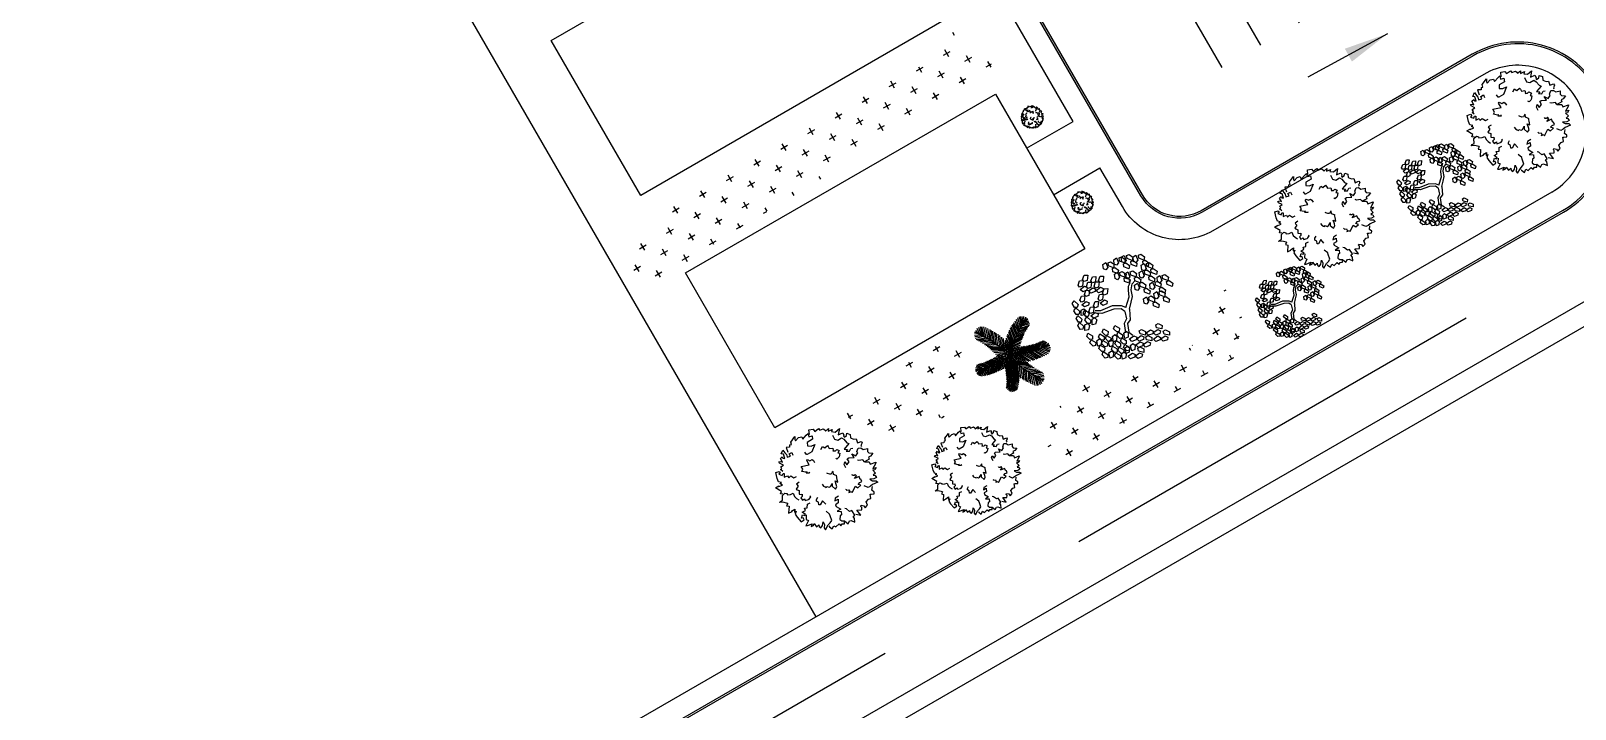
# Model space of a CAD drawing. Header units: metres. Extents: x 99558 to 100446, y 49739 to 50255.
# Drawn here: x 99956.1 to 100042.4, y 49994.8 to 50032.8 of the extents above; entities that cross this region are included whole.
import ezdxf

# ---------------------------------------------------------------- set-up
doc = ezdxf.new("R2010")
doc.units = ezdxf.units.M
doc.header["$MEASUREMENT"] = 0
doc.linetypes.add('DASHED2', pattern=[0.375, 0.25, -0.125])
for name, color, linetype in [('BuildingOutline', 200, 'Continuous'), ('Grass', 252, 'Continuous'), ('ParkingSpace', 9, 'Continuous'), ('RoadMarkings', 252, 'Continuous'), ('SiteBoundary', 10, 'Continuous'), ('Vegetations', 74, 'Continuous'), ('Walkway', 104, 'Continuous')]:
    doc.layers.add(name, color=color, linetype=linetype)
doc.styles.get("Standard").update_dxf_attribs({"font": 'arial.ttf'})
doc.dimstyles.new('BuildingStyle', dxfattribs={"dimtxt": 2.5, "dimasz": 2.5, "dimexe": 2.5, "dimexo": 0.0625, "dimgap": 2.5, "dimtad": 0, "dimtih": 1, "dimtoh": 1, "dimdec": 0, "dimzin": 0, "dimdsep": 46, "dimtxsty": 'Standard', "dimcen": 0.09, "dimadec": 0, "dimazin": 0, "dimtfac": 1, "dimtdec": 0, "dimtofl": 0, "dimtmove": 2, "dimatfit": 3, "dimfxl": 1, "dimtolj": 1, "dimtzin": 0, "dimarcsym": 0})
pattern_1 = [(30, (100000, 50000), (0.320272, 1.195272), [0.4375, -1.3125]), (120, (100000.2988, 49999.9199), (-1.195272, 0.320272), [0.4375, -1.3125])]

# ---------------------------------------------------------------- blocks, each defined once
blk = doc.blocks.new('ParkingSpaces')
at = {"layer": 'ParkingSpace'}
for points in [[(-17.5, 0), (-17.5, 5)], [(-15, 0), (-15, 5)], [(-12.5, 0), (-12.5, 5)], [(-10, 0), (-10, 5)], [(-7.5, 0), (-7.5, 5)], [(-5, 0), (-5, 5)], [(-2.5, 0), (-2.5, 5)], [(-2.5, 0), (-2.5, 5)], [(0, 0), (0, 5)], [(0, 0), (-17.5, 0)], [(0, 0), (-17.5, 0)], [(0, 0), (0, -5)], [(-17.5, 0), (-17.5, -5)], [(-15, 0), (-15, -5)], [(-12.5, 0), (-12.5, -5)], [(-10, 0), (-10, -5)], [(-7.5, 0), (-7.5, -5)], [(-5, 0), (-5, -5)], [(-2.5, 0), (-2.5, -5)], [(-2.5, 0), (-2.5, -5)]]:
    blk.add_lwpolyline(points, dxfattribs=at)
blk = doc.blocks.new('L', base_point=(1.368, 0.591))
for p, q in [((1.275, 0.567), (1.306, 0.592)), ((1.288, 0.517), (1.275, 0.567)), ((1.281, 0.65), (1.312, 0.675)), ((1.294, 0.6), (1.281, 0.65)), ((1.322, 0.591), (1.294, 0.6)), ((1.306, 0.592), (1.336, 0.538)), ((1.312, 0.675), (1.342, 0.621)), ((1.336, 0.538), (1.317, 0.508)), ((1.342, 0.621), (1.322, 0.591)), ((1.337, 0.489), (1.356, 0.548)), ((1.356, 0.548), (1.391, 0.554)), ((1.391, 0.554), (1.404, 0.527)), ((1.317, 0.508), (1.288, 0.517)), ((1.376, 0.484), (1.337, 0.489)), ((1.404, 0.527), (1.376, 0.484))]:
    blk.add_line(p, q)
blk = doc.blocks.new('TREE-11')
at = {"layer": 'Vegetations'}
for p, q in [((15.2, 14.4), (18.6, 22.5)), ((18.6, 22.5), (21.7, 27.4)), ((19.3, 12.6), (22.4, 21.4)), ((21.7, 27.4), (25.2, 29.6)), ((22.4, 21.4), (27.6, 27.7)), ((25.2, 29.6), (26.6, 33.6)), ((27.6, 27.7), (33.5, 29.6)), ((-28.6, 13.3), (-35.2, 17.7)), ((-28.6, 17.4), (-34.8, 21.1)), ((-11.4, 15.2), (-28.6, 17.4)), ((-11.7, 10.3), (-28.6, 13.3)), ((-2.4, 5.5), (-11.7, 10.3)), ((0, 8.9), (-11.4, 15.2)), ((0, 0), (-3.1, -10.3)), ((0, 0), (-2.4, 5.5)), ((3.8, 4.1), (0, 8.9)), ((3.8, 4.1), (15.2, 14.4)), ((7.2, -0.7), (13.8, 6.7)), ((13.8, 6.7), (19.3, 12.6)), ((-9, -14), (-13.8, -25.9)), ((-5.2, -16.3), (-9.7, -27.7)), ((-3.1, -10.3), (-9, -14)), ((0.7, -13.7), (-5.2, -16.3)), ((7.2, -0.7), (0.7, -13.7)), ((-9.7, -27.7), (-6.9, -33.6))]:
    blk.add_line(p, q, dxfattribs=at)
for p, xscale, yscale, zscale, rotation in [((-25.5, 58.4), 120, 120, 120, 295.0165150851705), ((-16.6, 51), 120, 120, 120, 295.0165150851705), ((9.3, 58.4), 119.9999999999999, 119.9999999999999, 119.9999999999999, 190.1248425347957), ((25.5, 56.6), 119.9999999999999, 119.9999999999999, 119.9999999999999, 190.1248425347957), ((36.2, 54.3), 119.9999999999999, 119.9999999999999, 119.9999999999999, 190.1248425347957), ((-48.6, 36.2), 119.9999999999998, 119.9999999999998, 119.9999999999998, 347.8021081598379), ((-33.8, 39.2), 120, 120, 120, 295.0165150851705), ((-11, 28.5), 120, 120, 120, 295.0165150851705), ((-7.2, 46.2), 120, 120, 120, 295.0165150851705), ((16.6, 38.8), 119.9999999999999, 119.9999999999999, 119.9999999999999, 190.1248425347957), ((29.3, 32.2), 119.9999999999999, 119.9999999999999, 119.9999999999999, 190.1248425347957), ((50.4, 46.6), 119.9999999999999, 119.9999999999999, 119.9999999999999, 190.1248425347957), ((54.5, 31), 119.9999999999999, 119.9999999999999, 119.9999999999999, 190.1248425347957), ((-54.2, 15.9), 119.9999999999998, 119.9999999999998, 119.9999999999998, 347.8021081598379), ((-41.7, 17.7), 119.9999999999998, 119.9999999999998, 119.9999999999998, 347.8021081598379), ((-30.7, 19.6), 120, 120, 120, 295.0165150851705), ((32.8, 12.2), 119.9999999999999, 119.9999999999999, 119.9999999999999, 190.1248425347957), ((46.9, 23.7), 119.9999999999999, 119.9999999999999, 119.9999999999999, 190.1248425347957), ((34.1, -10.3), 119.9999999999999, 119.9999999999999, 119.9999999999999, 190.1248425347957), ((50, -11.1), 119.9999999999999, 119.9999999999999, 119.9999999999999, 190.1248425347957), ((51.7, 3), 119.9999999999999, 119.9999999999999, 119.9999999999999, 190.1248425347957), ((64.9, 5.9), 119.9999999999999, 119.9999999999999, 119.9999999999999, 190.1248425347957), ((-1.4, -34), 119.9999999999998, 119.9999999999998, 119.9999999999998, 66.16076666471409), ((2.1, -45.5), 119.9999999999998, 119.9999999999998, 119.9999999999998, 66.16076666471409), ((22.4, -38.1), 119.9999999999998, 119.9999999999998, 119.9999999999998, 66.16076666471409), ((-15.2, -53.6), 119.9999999999998, 119.9999999999998, 119.9999999999998, 66.16076666471409), ((26.9, -50.6), 119.9999999999998, 119.9999999999998, 119.9999999999998, 66.16076666471409)]:
    blk.add_blockref('L', p, dxfattribs=dict(at, xscale=xscale, yscale=yscale, zscale=zscale, rotation=rotation))
at = {"layer": 'Vegetations', "xscale": 120, "yscale": 120, "zscale": 120}
for p in [(-52.1, -10.7), (-38.6, -19.6), (-30.7, -16.3), (-14.8, -20), (-45.9, -33.3), (-31.7, -43.2), (-23.8, -38.8), (-15.2, -39.5)]:
    blk.add_blockref('L', p, dxfattribs=at)
blk = doc.blocks.new('TREE-23')
for p, q in [((-18.7, 45), (-31.3, 48.8)), ((-16.6, 41.5), (-30.9, 46.6)), ((-20.1, 47.2), (-30.4, 51.1)), ((-21.6, 49.6), (-29.7, 53.4)), ((-23.8, 52.7), (-28, 56.1)), ((-24.1, 53), (-24.8, 58.7)), ((-22.5, 50.9), (-21.4, 59.9)), ((-20.9, 48.6), (-18.9, 60.1)), ((-19.7, 46.7), (-16.1, 59.6)), ((-18.2, 44.3), (-14.5, 59)), ((-16.9, 42.1), (-11.9, 57.4)), ((-15.3, 39.2), (-9.9, 54.9)), ((-14, 36.6), (-8, 52.4)), ((-13.3, 35.3), (-6, 49.5)), ((-11.7, 32.1), (-4.6, 47.3)), ((-10.5, 29.3), (-3.5, 45.4)), ((-15.5, 39.5), (-29.7, 44.7)), ((-13.8, 36.4), (-28.6, 42.8)), ((-12.6, 34), (-27.3, 40.5)), ((-11.2, 31), (-25.7, 37.5)), ((-10.1, 28.3), (-24.1, 34.2)), ((-9.1, 26), (-23.1, 31.9)), ((-7.8, 22.5), (-22.3, 30.1)), ((-6.8, 19.8), (-21.3, 27.6)), ((-6.1, 17.7), (-20.5, 25.4)), ((-5.3, 15.2), (-19.9, 23.5)), ((-9.4, 26.6), (-2, 42.9)), ((-8, 23), (-0.9, 40.7)), ((-6.8, 19.8), (0.6, 37.7)), ((-5.8, 16.6), (1.8, 35)), ((-5, 14), (3.3, 31.2)), ((-4.3, 11.4), (4.4, 28.3)), ((-3.7, 9.2), (5.6, 24.6)), ((5.8, 8.4), (5.8, 24.7)), ((7.9, 10.5), (8.1, 26.8)), ((9.4, 11.9), (10.8, 29.2)), ((11.2, 13.6), (12.9, 30.9)), ((13, 15.2), (15.9, 33.1)), ((15.4, 17.3), (18.1, 34.6)), ((17.8, 19.2), (20.7, 36.2)), ((20.6, 21.3), (22.6, 37.4)), ((22.8, 22.9), (25, 38.7)), ((24.1, 23.8), (38.4, 22)), ((25, 24.4), (26.8, 39.6)), ((26.6, 25.4), (41.1, 23.6)), ((27.8, 26.2), (28.9, 40.6)), ((28.7, 26.7), (43.2, 24.7)), ((28.9, 26.9), (31.8, 41.9)), ((31.2, 28.2), (34.4, 43)), ((31.4, 28.4), (45, 25.7)), ((33.2, 29.4), (46.8, 26.5)), ((33.8, 29.7), (37.2, 44)), ((35.8, 30.8), (39.9, 44)), ((36.6, 31.1), (48.2, 28.1)), ((38.2, 31.9), (41.5, 43.7)), ((38.7, 32.2), (48.5, 30.2)), ((40, 32.8), (43.9, 42.7)), ((41, 33.3), (49.1, 32.4)), ((42.4, 33.9), (45.7, 41.4)), ((44.2, 34.7), (49, 35.3)), ((44.5, 34.7), (47.8, 38.9)), ((-48.1, 6.6), (-54.9, 3.6)), ((-50.1, 7.3), (-54.8, 6.5)), ((-45.9, 5.9), (-54.5, 1.6)), ((-44.1, 5.3), (-53.5, -0.5)), ((-49.8, 7.2), (-53.4, 9.7)), ((-41.9, 4.7), (-52.6, -1.6)), ((-46.9, 6.2), (-51.7, 11.6)), ((-39.8, 4.2), (-50.7, -3.3)), ((-44.6, 5.5), (-50, 12.7)), ((-42.6, 4.9), (-48.5, 14)), ((-37.3, 3.6), (-48.3, -4.3)), ((-39.3, 4.1), (-46.6, 14.1)), ((-34.9, 3.1), (-45.9, -5.2)), ((-37.5, 3.7), (-44.9, 13.7)), ((-33.7, 2.9), (-43.2, -6.1)), ((-34.7, 3.1), (-43.1, 13.2)), ((-30.8, 2.4), (-41.1, -6.7)), ((-32.5, 2.7), (-41, 12.7)), ((-28.4, 2.1), (-39.4, -7.1)), ((-29.9, 2.3), (-38.3, 12.1)), ((-26, 1.8), (-37.1, -7.7)), ((-27.5, 2), (-35.4, 11.6)), ((-22.9, 1.6), (-35.1, -8.1)), ((-25.4, 1.8), (-33.3, 11.4)), ((-20.1, 1.4), (-32.4, -8.5)), ((-22.4, 1.5), (-31.7, 11.2)), ((-17.3, 1.3), (-30, -8.8)), ((-20.1, 1.4), (-29.6, 11)), ((-18.3, 1.4), (-27.6, 10.9)), ((-15.1, 1.3), (-26.6, -9.2)), ((-16.1, 1.3), (-25.9, 10.8)), ((-12.8, 1.4), (-24.2, -9.3)), ((-14.1, 1.3), (-23.1, 10.8)), ((-11.9, 1.4), (-20.9, 10.8)), ((-11, 1.4), (-20.9, -9.4)), ((-4.7, 12.9), (-18.8, 20.2)), ((-4, 10.3), (-18.1, 17.6)), ((-9.9, 1.5), (-18.1, 10.9)), ((-8.3, 1.6), (-18.1, -9.4)), ((-3.4, 7.9), (-17.3, 14.3)), ((-2.9, 5.6), (-16.7, 11.4)), ((-2.3, 2.6), (-16.2, 8.7)), ((-8, 1.6), (-15.7, 11.1)), ((-1.7, -0.6), (-15.6, 4.5)), ((-6.2, 1.7), (-14.7, -9.2)), ((-5.5, 1.8), (-13.5, 11.3)), ((-4.3, 1.9), (-11.8, -8.9)), ((-1.1, 5.6), (-11.2, -5)), ((-0.6, 2.9), (-10.5, -9.8)), ((-2.9, 2.1), (-10.1, 11.8)), ((-0.1, 0.6), (-9.8, -13.3)), ((-2.1, 2.2), (-7.9, -8.3)), ((-3, 6), (6.5, 21.3)), ((-3, 0.7), (4.5, -7.8)), ((-2.4, 3.5), (7.4, 17.2)), ((-2, 1.1), (8.1, 13.7)), ((1.1, 3.2), (-1.9, 16.2)), ((-1.5, -1.6), (8.8, 8.9)), ((-0.9, 4.6), (13, -0.3)), ((-0.3, 1.4), (13.7, -4.5)), ((2.7, 5), (1, 19.6)), ((1.3, 2.4), (3.2, -10.8)), ((1.7, 3.9), (14.9, 1.2)), ((2.1, 2), (13.4, 9.2)), ((4.2, 6.7), (3.1, 22)), ((3.5, 1.3), (7.1, -13)), ((3.7, 6.1), (17.4, 4.2)), ((4.7, 0.6), (16.8, 7.4)), ((5.4, 0.3), (10, -14.4)), ((5.6, 8.1), (19, 6)), ((7.1, 9.7), (20.9, 8)), ((7.2, -0.6), (19, 6.3)), ((8.7, 11.2), (23.1, 10.2)), ((9.2, -1.5), (21.4, 5.1)), ((10.4, 12.9), (24.8, 11.8)), ((11.2, -2.4), (24.3, 3.9)), ((12.1, 14.4), (27.2, 13.9)), ((13.5, -3.3), (26.5, 3)), ((13.9, 16), (28.6, 15.1)), ((15.4, 17.3), (30.3, 16.4)), ((15.5, -4.1), (29.5, 1.9)), ((17.4, 18.9), (32.2, 17.8)), ((17.8, -4.9), (31.2, 1.3)), ((19.7, -5.5), (33.3, 0.7)), ((20.1, 20.9), (33.7, 18.9)), ((21.9, 22.3), (35.6, 20.2)), ((22.1, -6.3), (35.6, 0)), ((-10.8, -22), (-21.9, -25.9)), ((-10, -20.2), (-21, -24.2)), ((-8.8, -17.6), (-20.3, -22.8)), ((-8, -15.6), (-19.5, -21)), ((-7.3, -14), (-18.8, -19.3)), ((-6.6, -12.1), (-18.2, -17.8)), ((-6, -10.3), (-17.2, -15.3)), ((-5.4, -8.3), (-16.6, -13.4)), ((-4.8, -6.5), (-15.8, -10.8)), ((-4.3, -4.8), (-15.2, -8.6)), ((-3.7, -2.5), (-14.7, -6.6)), ((-3.1, 0), (-14.1, -3.4)), ((-10.2, -20.7), (-5.3, -33.6)), ((-9, -18), (-4.3, -31.9)), ((0.4, -1.9), (-8.8, -17.3)), ((-8, -15.6), (-3, -29.7)), ((1.2, -5.1), (-7.9, -20.6)), ((-7, -13.1), (-2, -27.7)), ((1.8, -7.3), (-6.7, -24.4)), ((-6.3, -11.1), (-0.6, -24.8)), ((-5.6, -9.2), (0.3, -22.6)), ((2.5, -9.9), (-5.6, -27.2)), ((-5.1, -7.5), (1.4, -19.8)), ((-4.4, -5.1), (2.2, -17.3)), ((3.3, -12.5), (-4, -31)), ((-3.9, -3.1), (3.1, -14.2)), ((-3.4, -1.3), (3.8, -11.5)), ((4.4, -15.7), (-2.8, -33.7)), ((5.6, -18.9), (-1.3, -36.7)), ((0.3, -1.5), (14.2, -7.2)), ((0.9, -3.9), (14.9, -10.1)), ((1.5, -6.2), (15.7, -13.4)), ((2.2, -8.8), (16.4, -15.9)), ((2.9, -11.2), (17.5, -19.3)), ((3.7, -13.6), (18.2, -21.2)), ((4.4, -15.7), (19, -23.4)), ((5.4, -18.4), (20, -25.8)), ((6.8, -21.9), (20.8, -27.6)), ((7.5, -0.7), (13.4, -16)), ((10.2, -1.9), (16.3, -17.1)), ((12.1, -2.7), (19.7, -18.3)), ((14.4, -3.7), (22.3, -19.1)), ((16.7, -4.5), (25.9, -20.1)), ((19.7, -5.5), (28.5, -20.7)), ((22.6, -6.5), (31.5, -21.3)), ((25.4, -7.3), (37.3, -0.4)), ((26, -7.4), (33.7, -21.7)), ((27.6, -7.9), (39.6, -1)), ((28.6, -8.1), (36.3, -22)), ((30.2, -8.5), (42.8, -1.6)), ((31.2, -8.7), (38.3, -22.3)), ((33.1, -9.1), (45.9, -2.1)), ((34.4, -9.4), (40.7, -22.4)), ((35.5, -9.6), (48.3, -2.4)), ((35.8, -9.6), (43.8, -22.6)), ((38.4, -10.1), (46.7, -22.6)), ((38.6, -10.1), (50.3, -2.7)), ((40.7, -10.4), (52.3, -2.8)), ((41.3, -10.5), (49.6, -22.6)), ((43.6, -10.7), (52.2, -21.5)), ((44.4, -10.8), (54.1, -3.8)), ((46.2, -11), (53.6, -20.7)), ((46.8, -11), (55.2, -5.6)), ((48.2, -11.1), (55.4, -19)), ((49.4, -11.2), (56.5, -7.4)), ((50.8, -11.3), (56.7, -17.1)), ((52.8, -11.4), (57.6, -10.2)), ((53.1, -11.3), (57.7, -13.9)), ((-18.2, -34.5), (-28.1, -36.9)), ((-16.4, -31.9), (-27.7, -35.2)), ((-19.3, -36.1), (-27.5, -38.7)), ((-20.7, -37.9), (-27.1, -40.5)), ((-15.5, -30.4), (-26.7, -33.8)), ((-22.5, -40.2), (-25.9, -42.7)), ((-14.1, -28), (-25.7, -32.4)), ((-13.1, -26.2), (-24.6, -30.7)), ((-22.7, -40.4), (-23.5, -44.8)), ((-11.9, -24), (-23.3, -28.4)), ((-21.4, -38.9), (-20.9, -45.9)), ((-20.1, -37.1), (-19, -46.1)), ((-19.1, -35.8), (-16.8, -45.9)), ((-17.8, -33.9), (-15.5, -45.5)), ((-16.7, -32.3), (-13.5, -44.4)), ((-15.4, -30.2), (-11.8, -42.5)), ((-14.2, -28.2), (-10.3, -40.6)), ((-13.6, -27.2), (-8.6, -38.5)), ((-12.3, -24.8), (-7.4, -36.9)), ((-11.2, -22.7), (-6.5, -35.5)), ((7.1, -22.5), (-0.1, -38.8)), ((8.2, -25.2), (1.4, -41.4)), ((9.5, -27.9), (2.5, -43.2)), ((11.1, -31.1), (4, -45.4)), ((11.8, -32.5), (6, -48.3)), ((7.8, -24.2), (21.9, -30)), ((13.2, -35.1), (7.9, -50.8)), ((9, -26.9), (23.5, -33.2)), ((14.8, -37.9), (9.9, -53.3)), ((10.4, -29.8), (25.1, -36.2)), ((11.6, -32.2), (26.4, -38.5)), ((16.1, -40), (12.5, -54.8)), ((13.3, -35.3), (27.6, -40.4)), ((17.6, -42.5), (14.2, -55.4)), ((14.4, -37.3), (28.8, -42.2)), ((16.6, -40.8), (29.3, -44.5)), ((18.9, -44.3), (16.9, -55.9)), ((18, -43), (28.4, -46.7)), ((20.5, -46.7), (19.4, -55.7)), ((19.6, -45.3), (27.7, -49)), ((21.8, -48.5), (26, -51.8)), ((22.1, -48.7), (22.8, -54.4))]:
    blk.add_line(p, q)
for centre, radius, start, end in [((-126.2, -21), 126.2, 8.5439, 38.2906), ((88.5, -71.1), 114.7, 110.1895, 139.9362), ((-15.6, 104.5), 103.2, 248.0996, 277.8463), ((-98.3, 21), 97.5, 318.5391, 348.2858), ((123.4, 26.3), 126.2, 189.1509, 218.8976), ((55.8, 103.3), 114.7, 241.292, 271.0387)]:
    blk.add_arc(centre, radius, start, end)
blk = doc.blocks.new('TREE-13')
for points in [[(-45.3, 43.3), (-46.6, 46.6), (-44.6, 46.6), (-44.6, 49.6), (-40.8, 49.6), (-43.7, 53.9), (-43.7, 55.8), (-41.2, 55.2), (-39.9, 53.5), (-39.9, 58.5), (-37, 59.1), (-37, 57.3), (-35.4, 55.8), (-34.1, 61.2), (-36.1, 63.1), (-32, 66), (-31.6, 61.8), (-31.1, 59.1), (-32, 55.8), (-27.8, 55), (-27.8, 58.1), (-24, 58.1), (-24.4, 54.5)], [(-21.6, 67.4), (-23.2, 65), (-27, 66.9), (-28.3, 60.7)], [(-21.6, 67.4), (-19.6, 66.7), (-18.7, 69.8), (-10.8, 73.3), (-12.8, 70), (-12.8, 68.1), (-7.5, 69.8), (-3.6, 68.8), (-4.1, 65.4), (2.2, 67.7), (5.1, 68.1), (4, 64.4), (8, 63.4), (6.5, 59.2), (-1.2, 59.2), (-3.2, 55.4), (0.6, 52.9), (5.6, 52.5), (-2.3, 46.3), (-9, 46.3), (-9.5, 46.7), (-9.9, 50.2)], [(6, 66.5), (8.5, 71.7), (13.2, 69.8), (13.6, 66.5), (19.5, 67.1), (19.9, 64.4), (24.4, 63.8), (25.3, 61.7), (25.3, 60.2), (30.2, 60.9), (28.2, 58.1), (33.6, 57.7), (31.6, 55.9), (35.3, 53)], [(-59.3, 18.7), (-61.8, 20.7), (-59.3, 22.6), (-63.4, 30.1), (-58.4, 30.1), (-58.9, 29.5), (-54.2, 28.9), (-56, 32), (-53.7, 32), (-56.4, 34.7), (-56, 39.1), (-53.7, 46.4), (-49.2, 45.5), (-49.2, 43), (-51.3, 42.6), (-48.3, 39.3), (-46.3, 40.9), (-45, 40.3), (-47.5, 36.1), (-43, 35.7), (-43, 32.8), (-39.6, 33.7), (-37.6, 29.7), (-33.9, 29.5)], [(-17.9, 26.4), (-17.9, 24.8), (-21.3, 26.8), (-19.7, 27.7), (-21.3, 28.1), (-25.1, 31.6), (-22.6, 33.1), (-22.6, 37), (-13, 33.9), (-13, 40), (-11.6, 40.6), (-9.6, 37.9), (-6.7, 37.9), (-5.8, 36), (-5.8, 33.1)], [(9, 43.3), (12.6, 45.6), (13.1, 44.6), (14.1, 42.6), (18.4, 43.4), (18.8, 41.7), (18.6, 39), (22.7, 37.4), (21.8, 34.6), (21, 34.2), (23.8, 32.8), (26.1, 33.5), (28, 30.7), (25.1, 29), (26.9, 27.6), (23.9, 24), (23.1, 23.6), (20.1, 23), (19.4, 24.3)], [(30.3, 51.3), (29.9, 45.7), (32.8, 42.8), (38.3, 42.8), (39.9, 39.9), (40.9, 34.5), (42.5, 32.2), (34.4, 29.2), (37.5, 26.8), (35, 25.9), (38.6, 23.6), (41.7, 25.6), (44.1, 24.7)], [(35.3, 53), (41.9, 54.3), (36.7, 48), (42.6, 47.4), (42.6, 44.5), (41.5, 43.4), (41.8, 41.9), (45, 42.4), (46.9, 44.8), (49.6, 41.4), (47.9, 37.5), (50.6, 34.1), (53.4, 33), (52.2, 27.7), (53.5, 27.5), (57.1, 27.1), (57.3, 25), (54.4, 22.9), (54.4, 21.5)], [(-34.3, 21.6), (-38.5, 21.3), (-38.4, 20.3), (-38, 18), (-42, 16.1), (-41.3, 14.5), (-39.6, 12.5), (-41.9, 8.7), (-39.6, 7), (-38.7, 7.1), (-40, 4.4), (-42.4, 3.6), (-42.3, 0.2), (-38.9, 0.5), (-39.5, -1.7), (-35, -2.8), (-34.1, -2.7), (-31.3, -1.4), (-31.6, 0.1)], [(24.5, 8.2), (24.5, 12.7), (27, 15), (27.4, 10.5), (31.5, 12.5), (31.5, 16.7), (33.7, 17.1), (39.5, 14), (39.5, 19.2), (42.5, 14.8), (46.3, 16.7), (46.3, 18.6), (49.9, 21.5), (52.8, 20.2), (54.4, 17.1), (59.7, 15.5), (57.7, 12.1), (58.2, 10), (62.4, 7.1), (58.2, 5.3), (55.2, 5.5), (54.8, 3), (48.1, 3.2), (47.6, 6.1), (42.9, 7.8), (41.6, 9.2)], [(-59.9, 5.9), (-64.3, 10.1), (-68.1, 11.8), (-66.3, 12.4), (-63.4, 12.4), (-60.5, 17.8), (-56.4, 18.7), (-54.6, 16.8), (-55.1, 15.5), (-51.3, 13.9), (-47.9, 13.5), (-48.3, 9.3), (-47.5, 6), (-45.9, 2.8)], [(-59.9, 5.9), (-62.6, 4.1), (-60.3, 2), (-65.1, -5.1), (-60.1, -5.5), (-60.5, -4.9), (-55.8, -4.7), (-57.9, -7.6), (-55.6, -7.8), (-58.6, -10.3), (-58.5, -14.7), (-57, -22.1), (-52.4, -21.7), (-52.2, -19.3), (-54.2, -18.7), (-51, -15.6), (-49.1, -17.5), (-47.7, -17), (-49.8, -12.6), (-45.3, -12.6), (-45, -9.7), (-41.7, -10.9), (-39.3, -7.1), (-35.5, -7.3)], [(-11, 5.1), (-10.9, 2.5), (-9.6, 0.4), (-8.7, -0.9), (-7.5, -0.1), (-5.6, -2.4), (-3.7, -2.3), (0, 0), (-1.7, -3.2), (0, -8.4), (3.1, -6.6), (3.9, -3.9), (4.8, 0.9), (6.9, -2.1), (7.8, 0.4), (9.7, 6), (9.4, 5.8), (6.9, 8.7), (8.6, 12.2), (7.3, 11.9), (4.9, 10.4), (3.2, 11.2), (1.3, 13.4), (0.8, 14.2)], [(48.1, 3.2), (52.2, 0.7), (53.1, 0.1), (52.7, -3.1), (59.9, -4.3), (58.5, -6), (53.1, -9.3), (56.9, -10.3), (54, -12), (51.8, -11.2), (53.1, -16), (49.3, -16.8), (51.1, -18.3), (51.1, -21.2), (47.7, -21.2), (43.2, -18.9), (45, -22.2), (48.9, -24.5), (49.8, -27), (42.8, -26.4), (39.4, -26.8), (36.1, -26.8), (33.1, -22.6)], [(-47.1, -18), (-49.5, -21.5), (-50.1, -22.5), (-48.3, -25.1), (-54.4, -29.3), (-52.4, -30.2), (-46.2, -31), (-49.2, -33.5), (-45.8, -33.8), (-44.1, -32.1), (-43.4, -37), (-39.6, -36.2), (-40.6, -38.3), (-39.4, -40.9), (-36.3, -39.5), (-33.2, -35.6), (-33.4, -39.4), (-35.9, -43), (-35.7, -45.7), (-29.7, -42.2), (-26.4, -41.2), (-23.4, -39.8), (-22.2, -33.7), (-21.7, -31.5), (-23.7, -26.2)], [(-19.7, -18.5), (-21, -12.7), (-26.2, -15.8), (-27.5, -15), (-26.2, -11.9), (-27.7, -9.4), (-26.5, -7.6), (-24, -6.1)], [(-1.1, -17.9), (-5.7, -18), (-7.9, -20.5), (-3.4, -20.8), (-5.4, -24.9), (-9.5, -25), (-9.9, -27.2), (-6.7, -33), (-11.9, -33.1), (-7.5, -35.9), (-9.3, -39.8), (-11.2, -39.8), (-14, -43.5), (-12.7, -46.4), (-9.6, -47.9), (-7.8, -53.2), (-4.5, -51.2), (-2.4, -51.6), (0.6, -55.8), (2.4, -51.5), (2.1, -48.6), (4.6, -48.1), (4.3, -41.4), (1.4, -41), (-0.4, -36.3), (-1.9, -35)], [(10.8, -14.5), (11.4, -15.6), (11.4, -16.2), (13.9, -17.2), (13.9, -18.9), (12.5, -20.1), (15.9, -20.6), (15.9, -22.4), (23.5, -17.4), (25.1, -20.8), (29.8, -19.9), (27.3, -17.2), (30.3, -16.2), (33.2, -16.6), (33.6, -13.5), (32.7, -13.3), (33.2, -9.3), (26.9, -8.7), (30.7, -7), (30.3, -4.7), (28.5, -5.4), (26.9, -4.3), (26.9, -3.1)], [(6.3, -47.6), (11.2, -52.1), (10.2, -44), (15.5, -46.6), (17, -44.2), (16.7, -42.6), (17.7, -41.6), (20.2, -43.7), (20.5, -46.8), (24.6, -45.4), (25.3, -41), (29.3, -39.6), (32.3, -40.2), (34.1, -35.1), (35.3, -35.6), (38.6, -37.2), (39.9, -35.5), (38.5, -32.2), (41.3, -28.4)], [(-29.7, -43.8), (-29.7, -44.9), (-27.9, -48.9), (-24.4, -46.4), (-22.8, -49.1), (-17.5, -47.8), (-16.6, -50.9), (-14.2, -49.6), (-11.5, -51.1), (-10.3, -49.1)]]:
    blk.add_lwpolyline(points)

msp = doc.modelspace()

# ---------------------------------------------------------------- hatches: boundary and pattern name
at = {"layer": 'Grass'}
h = msp.add_hatch(dxfattribs=at)
h.set_pattern_fill('CROSS', color=256, scale=3.5)
h.set_pattern_definition(pattern_1)
h.paths.add_polyline_path([(100007.727, 50032.745), (100005.773, 50030.745), (100001.375, 50028.774), (99996.643, 50026.004), (99993.844, 50024.35), (99992.166, 50023.382), (99991.697, 50022.618), (99991.132, 50021.496), (99989.546, 50020.959), (99989.233, 50019.793), (99990.497, 50018.59), (99992.586, 50019.569), (99994.319, 50020.835), (99997.637, 50022.902), (99999.855, 50024.183), (100003.521, 50026.83), (100006.251, 50028.406), (100009.748, 50030.425), (100009.886, 50031.566)])
h = msp.add_hatch(dxfattribs=at)
h.set_pattern_fill('CROSS', color=256, scale=3.5)
h.set_pattern_definition(pattern_1)
h.paths.add_polyline_path([(100023.899, 50016.603), (100022.8, 50018.507), (100022.251, 50016.371), (100019.64, 50013.803), (100016.295, 50013.24), (100014.552, 50013.555), (100014.353, 50012.456), (100012.407, 50010.574), (100013.215, 50009.108), (100014.133, 50008.767), (100016.496, 50010.32), (100018.944, 50011.923), (100023.35, 50014.467)])
h = msp.add_hatch(dxfattribs=at)
h.set_pattern_fill('CROSS', color=256, scale=3.5)
h.set_pattern_definition(pattern_1)
h.paths.add_polyline_path([(100008.357, 50015.094), (100007.931, 50015.833), (100005.258, 50014.29), (100003.698, 50012.593), (100002.675, 50012.003), (100001.488, 50011.431), (100002.955, 50010.27), (100004.321, 50009.808), (100005.813, 50011.162), (100007.552, 50011.105), (100007.95, 50012.32), (100008.033, 50013.883)])

# ---------------------------------------------------------------- linework, layer by layer
msp.add_line((100041.136, 50023.75), (99558.099, 49744.868))
at = {"linetype": 'DASHED2', "ltscale": 100}
msp.add_lwpolyline([(99560.037, 49741.715), (100443.84, 50251.979)], dxfattribs=at)
for points in [[(99561.347, 49739.584), (100445.149, 50249.848)], [(99561.975, 49738.562), (100445.778, 50248.825)], [(99558.727, 49743.845), (100041.736, 50022.711)], [(99558.777, 49743.759), (100041.786, 50022.624)]]:
    msp.add_lwpolyline(points)
at = {"layer": 'BuildingOutline'}
for points in [[(99985.208, 50032.221), (100002.528, 50042.221), (100007.528, 50033.56), (99990.208, 50023.56)], [(99992.708, 50019.23), (100010.028, 50029.23), (100015.028, 50020.57), (99997.708, 50010.57)]]:
    msp.add_lwpolyline(points, close=True, dxfattribs=at)
at = {"layer": 'SiteBoundary'}
msp.add_lwpolyline([(99965, 50060.622), (100000, 50000)], dxfattribs=at)
at = {"layer": 'Walkway'}
for points in [[(100041.736, 50022.711, 0.414214), (100043.566, 50029.541), (100043.566, 50029.541, 0.414214), (100036.736, 50031.371), (100021.581, 50022.621, -0.414214), (100018.166, 50023.536), (99991.816, 50069.176, -0.414214), (99992.731, 50072.591), (100036.032, 50097.591, -0.414214), (100039.447, 50096.676), (100065.797, 50051.036, -0.414214), (100064.882, 50047.621), (100049.727, 50038.871, 0.414214), (100047.896, 50032.041), (100047.896, 50032.041, 0.414214), (100054.727, 50030.211)], [(100041.786, 50022.624, 0.414214), (100043.653, 50029.591, 0.414214), (100036.686, 50031.458), (100021.531, 50022.708, -0.414214), (100018.252, 50023.586), (99991.902, 50069.226, -0.414214), (99992.781, 50072.504), (100036.082, 50097.504, -0.414214), (100039.36, 50096.626), (100065.71, 50050.986, -0.414214), (100064.832, 50047.708), (100049.677, 50038.958, 0.414214), (100047.81, 50031.991, 0.414214), (100054.777, 50030.124)], [(100041.136, 50023.75, 0.414214), (100042.527, 50028.941, 0.414214), (100037.336, 50030.332), (100022.181, 50021.582, -0.414214), (100017.126, 50022.936), (100015.876, 50025.101)]]:
    msp.add_lwpolyline(points, format="xyb", dxfattribs=at)
for points in [[(100014.376, 50027.699), (100008.376, 50038.092)], [(100011.778, 50026.199), (100014.376, 50027.699)], [(100013.278, 50023.601), (100015.876, 50025.101)]]:
    msp.add_lwpolyline(points, dxfattribs=at)

# ---------------------------------------------------------------- block references
at = {"layer": 'Vegetations', "color": 0}
for name, p, xscale, yscale, zscale, rotation in [('TREE-13', (100039.585, 50027.427), 0.04576408492441643, 0.04576408492441643, 0.04576408492441643, 30.00000000000242), ('TREE-13', (100012.104, 50027.838), -0.009999999999999995, 0.009999999999999995, 0.009999999999999997, 29.9999999999564), ('TREE-11', (100034.779, 50023.96), 0.03191262020471514, 0.03191262020471514, 0.03191262020471514, 30.00000000000241), ('TREE-13', (100028.743, 50022.045), 0.0444870298994513, 0.0444870298994513, 0.0444870298994513, 30.00000000000241), ('TREE-13', (100014.895, 50023.057), -0.009999999999999998, 0.009999999999999998, 0.01, 29.9999999999564), ('TREE-11', (100017.264, 50017.079), 0.04068891822858505, 0.04068891822858505, 0.04068891822858505, 30.00000000000241), ('TREE-11', (100026.567, 50017.437), 0.02757785824142866, 0.02757785824142866, 0.02757785824142866, 30.00000000000241), ('TREE-23', (100010.886, 50014.528), 0.03850918448849873, 0.03850918448849873, 0.03850918448849873, 30.00000000000242), ('TREE-13', (100000.9, 50007.46), 0.04517490540535476, 0.04517490540535476, 0.04517490540535476, 30.00000000000242), ('TREE-13', (100009.229, 50007.963), 0.03943725769818208, 0.03943725769818208, 0.03943725769818208, 30.00000000000242)]:
    msp.add_blockref(name, p, dxfattribs=dict(at, xscale=xscale, yscale=yscale, zscale=zscale, rotation=rotation))
at = {"layer": 'Walkway', "xscale": -1, "rotation": 209.9999999999852}
msp.add_blockref('ParkingSpaces', (100035.341, 50043.787), dxfattribs=at)

# ---------------------------------------------------------------- leaders
at = {"layer": 'RoadMarkings'}
msp.add_leader([(100031.954, 50032.607), (100027.499, 50030.167)], dimstyle='BuildingStyle', override={"dimgap": 2.5, "dimtad": 0}, dxfattribs=at)

doc.saveas('drawing.dxf')
